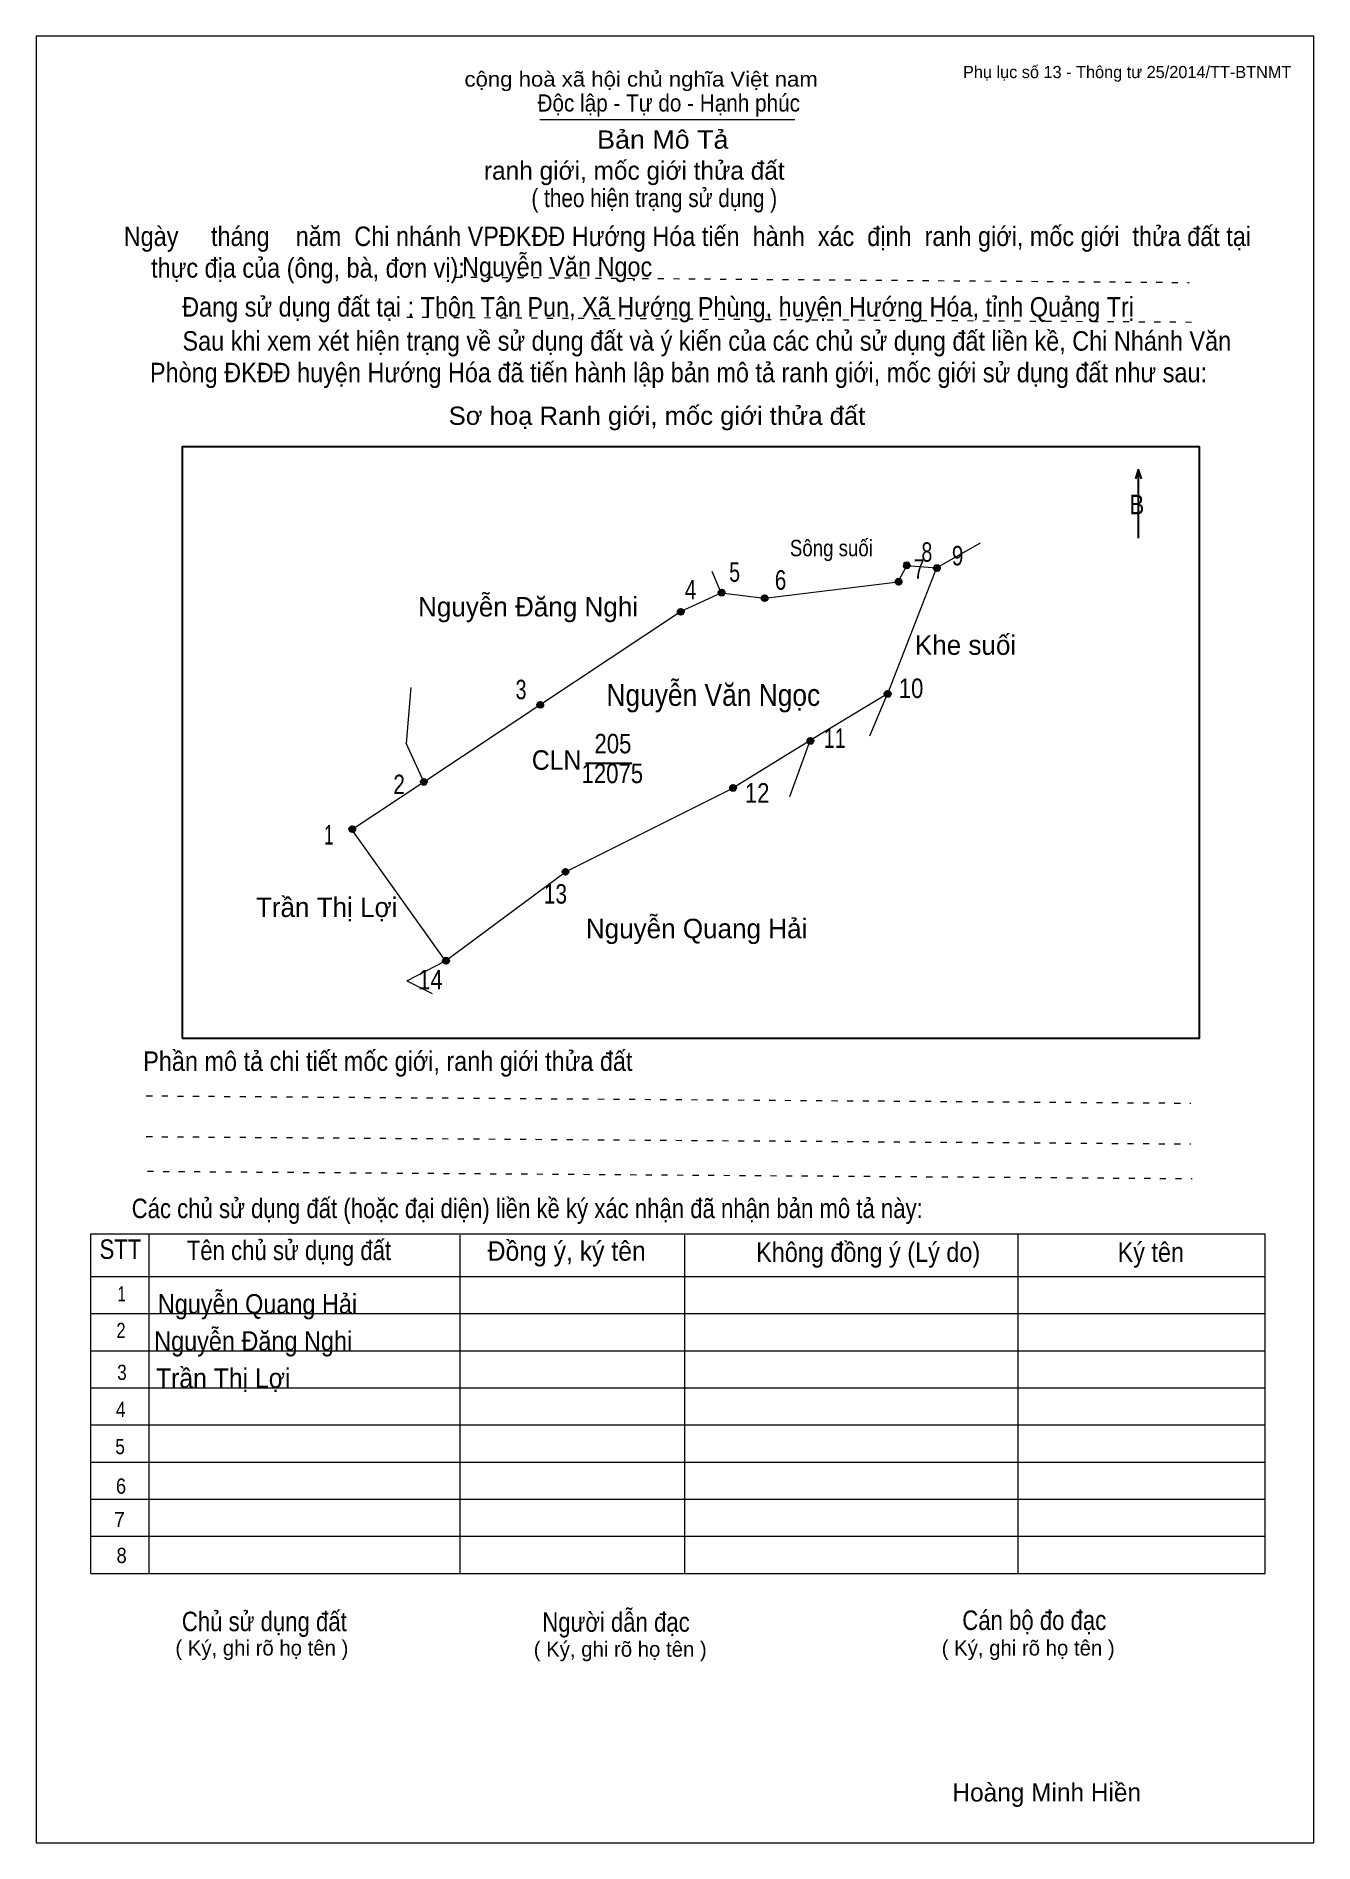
# Model space of a CAD drawing. Header units: centimetres. Extents: x 0 to 21, y 0 to 29.7.
import ezdxf
from ezdxf.enums import TextEntityAlignment as Align

# ---------------------------------------------------------------- set-up
doc = ezdxf.new("R2010")
doc.units = ezdxf.units.CM
doc.header["$LTSCALE"] = 0.13
doc.linetypes.add('DOTTED', pattern=[1.5, 0.3, -1.2])
for name, color, linetype, lineweight in [('1', 7, 'Continuous', 13), ('32', 7, 'Continuous', 25), ('33', 7, 'Continuous', 25), ('6', 7, 'Continuous', 13), ('62', 7, 'Continuous', 13)]:
    doc.layers.add(name, color=color, linetype=linetype, lineweight=lineweight)
for name, color, linetype in [('2', 7, 'Continuous'), ('34', 7, 'Continuous'), ('63', 7, 'Continuous')]:
    doc.layers.add(name, color=color, linetype=linetype)

msp = doc.modelspace()

# ---------------------------------------------------------------- hatches: boundary and pattern name
at = {"layer": '32'}
for points in [[(14.36, 21.0002, 1), (14.26, 21.0002, 1)], [(14.8545, 20.9553, 1), (14.7545, 20.9553, 1)], [(11.3156, 20.5529, 1), (11.2156, 20.5529, 1)], [(12.022, 20.4607, 1), (11.922, 20.4607, 1)], [(14.2251, 20.7305, 1), (14.1251, 20.7305, 1)], [(10.6453, 20.2359, 1), (10.5453, 20.2359, 1)], [(8.3352, 18.7072, 1), (8.2352, 18.7072, 1)], [(14.0452, 18.8871, 1), (13.9452, 18.8871, 1)], [(12.7755, 18.1146, 1), (12.6755, 18.1146, 1)], [(6.4217, 17.4398, 1), (6.3217, 17.4398, 1)], [(11.5054, 17.3418, 1), (11.4054, 17.3418, 1)], [(5.2459, 16.6633, 1), (5.1459, 16.6633, 1)], [(8.7502, 15.9624, 1), (8.6502, 15.9624, 1)], [(6.7863, 14.5002, 1), (6.6863, 14.5002, 1)]]:
    msp.add_hatch(color=256, dxfattribs=at).paths.add_polyline_path(points)

# ---------------------------------------------------------------- linework, layer by layer
at = {"layer": '1'}
msp.add_lwpolyline([(21, 0), (21, 29.7), (0, 29.7), (0, 0)], close=True, dxfattribs=at)
at = {"layer": '32'}
for centre in [(14.31, 21.0002), (14.8045, 20.9553), (11.2656, 20.5529), (11.972, 20.4607), (14.1751, 20.7305), (10.5953, 20.2359), (8.2852, 18.7072), (13.9952, 18.8871), (12.7255, 18.1146), (6.3717, 17.4398), (11.4554, 17.3418), (5.1959, 16.6633), (8.7002, 15.9624), (6.7363, 14.5002)]:
    msp.add_circle(centre, 0.05, dxfattribs=at)
at = {"layer": '33'}
msp.add_line((9.03, 17.75), (9.79, 17.75), dxfattribs=at)
at = {"layer": '6'}
for p, q in [((14.8, 20.96), (15.52, 21.37)), ((11.26, 20.55), (11.11, 20.9)), ((6.16, 18.99), (6.08, 18.08)), ((13.7, 18.2), (13.99, 18.89)), ((12.39, 17.2), (12.72, 18.12)), ((6.37, 17.44), (6.08, 18.08)), ((6.09, 14.17), (6.73, 14.5)), ((6.09, 14.17), (6.51, 13.96))]:
    msp.add_line(p, q, dxfattribs=at)
for points in [[(11.26, 20.55), (11.97, 20.46), (14.17, 20.73), (14.31, 21), (14.8, 20.96)], [(14.8, 20.96), (13.99, 18.89), (12.72, 18.12), (11.45, 17.34)], [(6.37, 17.44), (8.28, 18.71), (10.59, 20.24), (11.26, 20.55)], [(6.73, 14.5), (5.19, 16.66), (6.37, 17.44)], [(6.73, 14.5), (8.7, 15.96), (11.45, 17.34)]]:
    msp.add_lwpolyline(points, dxfattribs=at)
at = {"layer": '62'}
for p, q in [((8.28, 28.33), (12.47, 28.33)), ((0.9, 10.01), (20.2, 10.01)), ((0.9, 4.43), (0.9, 10.01)), ((1.86, 4.43), (1.86, 10.01)), ((6.97, 4.43), (6.97, 9.99)), ((10.66, 4.43), (10.66, 9.99)), ((16.14, 4.43), (16.14, 10.01)), ((20.2, 4.43), (20.2, 10.01)), ((0.9, 9.31), (20.2, 9.31)), ((0.9, 8.7), (20.2, 8.7)), ((0.9, 8.09), (20.2, 8.09)), ((0.9, 7.48), (20.2, 7.48)), ((0.9, 6.87), (20.2, 6.87)), ((0.9, 6.26), (20.2, 6.26)), ((0.9, 5.65), (20.2, 5.65)), ((0.9, 5.04), (20.2, 5.04)), ((0.9, 4.43), (20.2, 4.43))]:
    msp.add_line(p, q, dxfattribs=at)
at = {"layer": '62', "linetype": 'DOTTED'}
for p, q in [((6.89, 25.74), (18.95, 25.65)), ((6.09, 25.08), (19.04, 25)), ((1.81, 12.28), (18.98, 12.16)), ((1.81, 11.61), (18.98, 11.49)), ((1.83, 11.04), (19, 10.92))]:
    msp.add_line(p, q, dxfattribs=at)
at = {"layer": '62', "lineweight": 25}
for p, q in [((18.11, 22.58), (18.11, 21.45)), ((18.11, 22.57), (18.07, 22.42)), ((18.11, 22.57), (18.16, 22.42))]:
    msp.add_line(p, q, dxfattribs=at)
msp.add_lwpolyline([(2.4, 13.23), (19.12, 13.23), (19.12, 22.95), (2.4, 22.95)], close=True, dxfattribs=at)

# ---------------------------------------------------------------- texts
at = {"layer": '2'}
for s, height, width, p in [('Sông suối', 0.2698, 0.85, (13.07, 21.15)), ('Nguyễn Văn Ngọc', 0.3596, 0.9, (11.13, 18.69))]:
    msp.add_text(s, height=height, dxfattribs=dict(at, width=width)).set_placement(p, align=Align.CENTER)
at = {"layer": '32'}
for s, width, p in [('8', 0.75, (14.64, 21.06)), ('7', 0.75, (14.51, 20.78)), ('9', 0.8, (15.145, 21)), ('5', 0.75, (11.48, 20.73)), ('6', 0.8, (12.235, 20.6)), ('4', 0.8, (10.755, 20.44)), ('3', 0.75, (7.97, 18.8)), ('10', 0.85, (14.38, 18.82)), ('11', 0.75, (13.125, 18)), ('2', 0.8, (5.965, 17.24)), ('12', 0.85, (11.85, 17.1)), ('1', 0.65, (4.81, 16.41)), ('13', 0.8, (8.535, 15.44)), ('14', 0.85, (6.48, 14.03))]:
    msp.add_text(s, height=0.32, dxfattribs=dict(at, width=width)).set_placement(p, align=Align.CENTER)
at = {"layer": '33'}
for s, p in [('Nguyễn Đăng Nghi', (8.085, 20.16)), ('Khe suối', (15.275, 19.53)), ('Trần Thị Lợi', (4.775, 15.22)), ('Nguyễn Quang Hải', (10.855, 14.87))]:
    msp.add_text(s, height=0.32, dxfattribs=at).set_placement(p, align=Align.CENTER)
at = {"layer": '33', "width": 0.85}
for s, p in [('205', (9.48, 17.91)), ('12075', (9.47, 17.42))]:
    msp.add_text(s, height=0.32, dxfattribs=at).set_placement(p, align=Align.CENTER)
at = {"layer": '33', "width": 0.95}
msp.add_text('CLN', height=0.32, dxfattribs=at).set_placement((8.96, 17.64), align=Align.RIGHT)
at = {"layer": '34'}
for s, width, p in [('Nguyễn Văn Ngọc', 0.9, (7, 25.75)), ('Nguyễn Quang Hải', 0.9, (2, 8.7)), ('Nguyễn Đăng Nghi', 0.9, (1.94, 8.09)), ('Trần Thị Lợi', 0.95, (1.97, 7.48))]:
    msp.add_text(s, height=0.32, dxfattribs=dict(at, width=width)).set_placement(p)
at = {"layer": '62'}
for s, height, width, p in [('cộng hoà xã hội chủ nghĩa Việt nam', 0.2474, 1.1, (7.04, 28.87)), ('Độc lập - Tự do - Hạnh phúc', 0.2828, 0.9, (8.24, 28.46)), ('Bản Mô Tả', 0.3, 1.1, (9.22, 27.85)), ('( theo hiện trạng sử dụng )', 0.3, 0.85, (8.14, 26.89)), ('Ngày     tháng    năm  Chi nhánh VPĐKĐĐ Hướng Hóa tiến  hành  xác  định  ranh giới, mốc giới  thửa đất tại ', 0.32, 0.9, (1.44, 26.25)), ('thực địa của (ông, bà, đơn vị): ', 0.32, 0.9, (1.89, 25.73)), ('Đang sử dụng đất tại : Thôn Tân Pun, Xã Hướng Phùng, huyện Hướng Hóa, tỉnh Quảng Trị', 0.32, 0.9, (2.4, 25.09)), ('     Sau khi xem xét hiện trạng về sử dụng đất và ý kiến của các chủ sử dụng đất liền kề, Chi Nhánh Văn ', 0.32, 0.9, (1.87, 24.53)), ('Phòng ĐKĐĐ huyện Hướng Hóa đã tiến hành lập bản mô tả ranh giới, mốc giới sử dụng đất như sau:', 0.32, 0.9, (1.87, 24.01)), ('Sơ hoạ Ranh giới, mốc giới thửa đất', 0.3, 1.05, (6.78, 23.31)), ('B', 0.32, 0.85, (17.97, 21.84)), ('Phần mô tả chi tiết mốc giới, ranh giới thửa đất ', 0.32, 0.9, (1.76, 12.69)), ('Các chủ sử dụng đất (hoặc đại diện) liền kề ký xác nhận đã nhận bản mô tả này:', 0.32, 0.85, (1.57, 10.27))]:
    msp.add_text(s, height=height, dxfattribs=dict(at, width=width)).set_placement(p)
msp.add_text('ranh giới, mốc giới thửa đất', height=0.3, dxfattribs=at).set_placement((7.36, 27.34))
for s, height, width, p in [('STT', 0.32, 0.85, (1.385, 9.6)), ('Tên chủ sử dụng đất', 0.32, 0.85, (4.155, 9.58)), ('Đồng ý, ký tên', 0.32, 0.95, (8.72, 9.57)), ('Không đồng ý (Lý do)', 0.32, 0.9, (13.675, 9.55)), ('Ký tên', 0.32, 0.9, (18.32, 9.55)), ('1', 0.25, 0.7, (1.405, 8.9)), ('2', 0.25, 0.8, (1.395, 8.3)), ('3', 0.25, 0.85, (1.41, 7.61)), ('4', 0.25, 0.85, (1.39, 7)), ('5', 0.25, 0.85, (1.38, 6.39)), ('6', 0.25, 0.9, (1.395, 5.74)), ('7', 0.25, 0.95, (1.37, 5.19)), ('8', 0.25, 0.9, (1.405, 4.6)), ('Người dẫn đạc', 0.32, 0.85, (9.53, 3.47)), ('Chủ sử dụng đất', 0.32, 0.85, (3.75, 3.48)), ('Cán bộ đo đạc', 0.32, 0.85, (16.405, 3.5))]:
    msp.add_text(s, height=height, dxfattribs=dict(at, width=width)).set_placement(p, align=Align.CENTER)
for p in [(3.71, 3.08), (9.6, 3.06), (16.305, 3.08)]:
    msp.add_text('( Ký, ghi rõ họ tên )', height=0.25, dxfattribs=at).set_placement(p, align=Align.CENTER)
at = {"layer": '63'}
msp.add_text('Phụ lục số 13 - Thông tư 25/2014/TT-BTNMT', height=0.2, dxfattribs=at).set_placement((20.63, 29.01), align=Align.RIGHT)
msp.add_text('Hoàng Minh Hiền', height=0.3, dxfattribs=at).set_placement((16.61, 0.68), align=Align.CENTER)

doc.saveas('drawing.dxf')
